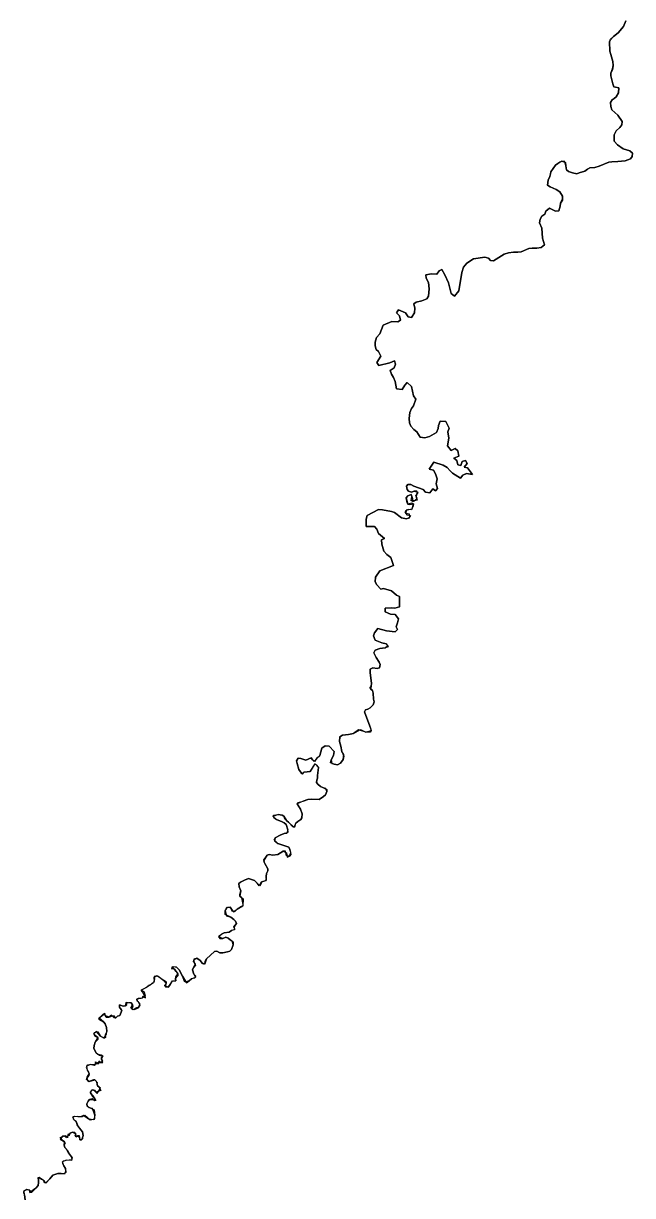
# Model space of a CAD drawing. Extents: x -74 to -34.8, y -33.8 to 5.3.
# Drawn here: x -47.018 to -46.418, y -3.552 to -2.397 of the extents above; entities that cross this region are included whole.
import ezdxf

# ---------------------------------------------------------------- set-up
doc = ezdxf.new("R2010")
doc.units = 0
doc.header["$LTSCALE"] = 2
doc.layers.add('UFEBRASIL', color=7, linetype='Continuous')

msp = doc.modelspace()

# ---------------------------------------------------------------- linework, layer by layer
at = {"layer": 'UFEBRASIL'}
for points in [[(-46.4249, -2.394), (-46.427, -2.3996), (-46.4323, -2.4059), (-46.437, -2.4096), (-46.4401, -2.4128), (-46.4409, -2.4148), (-46.4406, -2.4242), (-46.4396, -2.4273), (-46.4376, -2.4341), (-46.4372, -2.4381), (-46.4381, -2.4425), (-46.4397, -2.4457), (-46.4397, -2.4484), (-46.4376, -2.4563), (-46.4367, -2.4591), (-46.4319, -2.4603), (-46.4321, -2.4652), (-46.4343, -2.4689), (-46.4365, -2.4706), (-46.4383, -2.4721), (-46.4399, -2.4746), (-46.4398, -2.4786), (-46.4386, -2.4818), (-46.4327, -2.487), (-46.4286, -2.4935), (-46.4288, -2.4966), (-46.4309, -2.4992), (-46.4344, -2.5026), (-46.4363, -2.5066), (-46.4362, -2.5126), (-46.4332, -2.5164), (-46.4276, -2.5204), (-46.421, -2.5222), (-46.4182, -2.5246), (-46.4187, -2.528), (-46.4202, -2.5302), (-46.4255, -2.5322), (-46.4326, -2.5328), (-46.4386, -2.5331), (-46.4415, -2.5336), (-46.4512, -2.5375), (-46.4554, -2.5388), (-46.4603, -2.539), (-46.4625, -2.5402), (-46.4654, -2.5423), (-46.4708, -2.5438), (-46.4731, -2.5449), (-46.4775, -2.544), (-46.4812, -2.5428), (-46.4832, -2.5409), (-46.484, -2.537), (-46.4851, -2.5329), (-46.4879, -2.5326), (-46.4899, -2.5334), (-46.4919, -2.5349), (-46.4943, -2.5365), (-46.4986, -2.5429), (-46.499, -2.5449), (-46.4997, -2.5476), (-46.5015, -2.5511), (-46.5019, -2.556), (-46.4994, -2.5577), (-46.4936, -2.5604), (-46.4898, -2.5627), (-46.4874, -2.5671), (-46.4872, -2.5708), (-46.4893, -2.5739), (-46.4894, -2.5768), (-46.4908, -2.5814), (-46.4941, -2.5818), (-46.5001, -2.5788), (-46.5037, -2.5819), (-46.5047, -2.5848), (-46.5077, -2.5868), (-46.5092, -2.5895), (-46.51, -2.5934), (-46.5077, -2.5985), (-46.5071, -2.6084), (-46.505, -2.6149), (-46.5083, -2.6175), (-46.5127, -2.6182), (-46.5173, -2.6182), (-46.5204, -2.6187), (-46.5279, -2.6218), (-46.5312, -2.6223), (-46.5355, -2.622), (-46.5404, -2.6228), (-46.5446, -2.6242), (-46.5552, -2.6308), (-46.5582, -2.6304), (-46.5603, -2.6282), (-46.5637, -2.627), (-46.5748, -2.6288), (-46.5814, -2.6329), (-46.5848, -2.637), (-46.5865, -2.6421), (-46.5893, -2.6602), (-46.5938, -2.6654), (-46.597, -2.663), (-46.5997, -2.6523), (-46.6031, -2.6445), (-46.606, -2.6391), (-46.6088, -2.6405), (-46.6111, -2.6438), (-46.6165, -2.6435), (-46.6219, -2.6445), (-46.6217, -2.6478), (-46.6194, -2.6519), (-46.6186, -2.6582), (-46.6194, -2.6655), (-46.6211, -2.6681), (-46.6257, -2.6702), (-46.6313, -2.6713), (-46.6338, -2.6731), (-46.6327, -2.6772), (-46.633, -2.682), (-46.636, -2.6864), (-46.6392, -2.6858), (-46.642, -2.682), (-46.649, -2.6791), (-46.6507, -2.6821), (-46.648, -2.6848), (-46.647, -2.6891), (-46.6495, -2.6907), (-46.6553, -2.6905), (-46.6639, -2.6942), (-46.6672, -2.7026), (-46.6704, -2.7064), (-46.6719, -2.711), (-46.6718, -2.7146), (-46.6707, -2.718), (-46.6684, -2.7199), (-46.6664, -2.7247), (-46.6702, -2.7308), (-46.6681, -2.734), (-46.6573, -2.7312), (-46.6529, -2.7294), (-46.6517, -2.7327), (-46.653, -2.7362), (-46.6571, -2.7389), (-46.6559, -2.7425), (-46.6537, -2.7456), (-46.652, -2.7495), (-46.6509, -2.757), (-46.6454, -2.7576), (-46.6426, -2.7532), (-46.6403, -2.7505), (-46.6359, -2.7546), (-46.6341, -2.7637), (-46.6319, -2.7671), (-46.6341, -2.7737), (-46.6361, -2.7761), (-46.6376, -2.7803), (-46.6383, -2.7862), (-46.6379, -2.7903), (-46.6366, -2.7937), (-46.6339, -2.7969), (-46.6309, -2.7993), (-46.6274, -2.8044), (-46.6228, -2.8052), (-46.6183, -2.8038), (-46.6114, -2.7998), (-46.6097, -2.7961), (-46.6094, -2.793), (-46.6078, -2.7887), (-46.6023, -2.7892), (-46.599, -2.7957), (-46.6001, -2.7992), (-46.5994, -2.8055), (-46.6006, -2.8131), (-46.5971, -2.8176), (-46.5931, -2.8157), (-46.5904, -2.8181), (-46.5894, -2.8231), (-46.5943, -2.8252), (-46.5915, -2.8275), (-46.5905, -2.8318), (-46.5876, -2.8324), (-46.5861, -2.8284), (-46.583, -2.8275), (-46.5811, -2.8304), (-46.5843, -2.8339), (-46.5808, -2.8346), (-46.5758, -2.8414), (-46.5818, -2.8403), (-46.5854, -2.842), (-46.5879, -2.8449), (-46.5955, -2.84), (-46.5981, -2.8377), (-46.6008, -2.8344), (-46.6048, -2.8321), (-46.6139, -2.829), (-46.6185, -2.8359), (-46.6145, -2.8371), (-46.6123, -2.8407), (-46.6106, -2.8455), (-46.6116, -2.8506), (-46.6104, -2.855), (-46.6123, -2.8575), (-46.615, -2.8554), (-46.6181, -2.8593), (-46.6222, -2.8586), (-46.6247, -2.8561), (-46.6338, -2.8527), (-46.6367, -2.8512), (-46.6396, -2.8512), (-46.6409, -2.8528), (-46.6402, -2.8562), (-46.6389, -2.8578), (-46.6359, -2.8587), (-46.6333, -2.8577), (-46.6297, -2.8586), (-46.631, -2.8607), (-46.6313, -2.8636), (-46.6305, -2.8666), (-46.633, -2.8671), (-46.6364, -2.8671), (-46.6356, -2.863), (-46.6363, -2.8611), (-46.6398, -2.8623), (-46.6413, -2.8643), (-46.6395, -2.8705), (-46.6381, -2.8709), (-46.6342, -2.8701), (-46.6344, -2.8721), (-46.6361, -2.876), (-46.6388, -2.8758), (-46.6414, -2.8763), (-46.6415, -2.8798), (-46.6406, -2.8809), (-46.6369, -2.8816), (-46.6389, -2.8846), (-46.6411, -2.885), (-46.6458, -2.8839), (-46.6527, -2.8788), (-46.6556, -2.8777), (-46.6647, -2.876), (-46.6686, -2.8758), (-46.6741, -2.8788), (-46.6796, -2.8817), (-46.6806, -2.8852), (-46.6807, -2.8925), (-46.6726, -2.8927), (-46.6701, -2.8953), (-46.6687, -2.8993), (-46.6626, -2.9043), (-46.6656, -2.9056), (-46.6652, -2.9099), (-46.6632, -2.9167), (-46.6605, -2.9203), (-46.6564, -2.9232), (-46.6538, -2.9311), (-46.6673, -2.9361), (-46.6714, -2.9425), (-46.6717, -2.9471), (-46.6702, -2.95), (-46.6663, -2.9543), (-46.6635, -2.9535), (-46.6557, -2.9558), (-46.6507, -2.9603), (-46.648, -2.9617), (-46.6479, -2.9717), (-46.6526, -2.9731), (-46.6556, -2.9727), (-46.6619, -2.9731), (-46.662, -2.9767), (-46.6567, -2.9791), (-46.6521, -2.9792), (-46.649, -2.9835), (-46.6497, -2.9874), (-46.6511, -2.9914), (-46.6498, -2.9942), (-46.6521, -2.9965), (-46.6608, -2.9955), (-46.6692, -2.9932), (-46.6726, -2.9972), (-46.6734, -3.0003), (-46.6719, -3.0046), (-46.6653, -3.0071), (-46.6611, -3.0083), (-46.6592, -3.0112), (-46.6619, -3.0121), (-46.6674, -3.0127), (-46.6717, -3.0144), (-46.673, -3.0169), (-46.6709, -3.0217), (-46.6678, -3.0262), (-46.667, -3.0287), (-46.6677, -3.032), (-46.6699, -3.0326), (-46.6741, -3.032), (-46.6769, -3.0331), (-46.6769, -3.0367), (-46.6756, -3.047), (-46.6759, -3.0502), (-46.6763, -3.0528), (-46.6745, -3.0541), (-46.6737, -3.0567), (-46.6735, -3.0626), (-46.6728, -3.0655), (-46.6739, -3.0682), (-46.6769, -3.0712), (-46.6791, -3.0725), (-46.6815, -3.0732), (-46.6822, -3.0752), (-46.6772, -3.0892), (-46.6758, -3.0937), (-46.6768, -3.0952), (-46.6812, -3.0954), (-46.6882, -3.0929), (-46.6932, -3.0966), (-46.698, -3.0975), (-46.704, -3.0982), (-46.7067, -3.0999), (-46.7069, -3.1043), (-46.7056, -3.109), (-46.7048, -3.1142), (-46.7027, -3.1188), (-46.7034, -3.1221), (-46.706, -3.1258), (-46.7088, -3.1273), (-46.7122, -3.1269), (-46.716, -3.1254), (-46.7152, -3.1226), (-46.713, -3.1182), (-46.7121, -3.1142), (-46.7172, -3.1091), (-46.7211, -3.1087), (-46.7244, -3.111), (-46.7265, -3.1182), (-46.7297, -3.1216), (-46.7318, -3.1242), (-46.7337, -3.1224), (-46.735, -3.1204), (-46.7401, -3.1229), (-46.7452, -3.1211), (-46.7478, -3.1209), (-46.7493, -3.1235), (-46.7488, -3.1263), (-46.7472, -3.132), (-46.7453, -3.1345), (-46.7436, -3.1365), (-46.7417, -3.1348), (-46.736, -3.134), (-46.7308, -3.1266), (-46.7299, -3.1275), (-46.7278, -3.13), (-46.7286, -3.138), (-46.7285, -3.1407), (-46.7294, -3.1425), (-46.7295, -3.1448), (-46.7283, -3.1464), (-46.7258, -3.1488), (-46.7227, -3.1501), (-46.7196, -3.1518), (-46.7196, -3.1539), (-46.7207, -3.157), (-46.7229, -3.1587), (-46.727, -3.1616), (-46.7342, -3.1613), (-46.7383, -3.1615), (-46.7428, -3.1633), (-46.7488, -3.1658), (-46.7484, -3.1667), (-46.7453, -3.1713), (-46.7437, -3.1758), (-46.7441, -3.1796), (-46.745, -3.1814), (-46.7481, -3.1833), (-46.7501, -3.1848), (-46.7519, -3.189), (-46.753, -3.1886), (-46.7572, -3.1839), (-46.7605, -3.1812), (-46.7617, -3.178), (-46.7636, -3.177), (-46.7674, -3.1763), (-46.7723, -3.1783), (-46.7718, -3.1793), (-46.7691, -3.1812), (-46.7636, -3.1836), (-46.7614, -3.1846), (-46.7597, -3.1864), (-46.7578, -3.1914), (-46.7589, -3.195), (-46.7616, -3.195), (-46.7656, -3.1968), (-46.7703, -3.1994), (-46.7711, -3.2025), (-46.7676, -3.2049), (-46.7598, -3.2077), (-46.757, -3.2087), (-46.7558, -3.2108), (-46.7548, -3.2157), (-46.7563, -3.2176), (-46.7592, -3.217), (-46.7602, -3.2126), (-46.7626, -3.2125), (-46.7678, -3.2159), (-46.7728, -3.2164), (-46.7763, -3.2157), (-46.7784, -3.2166), (-46.7797, -3.2184), (-46.7819, -3.2223), (-46.7807, -3.2248), (-46.7777, -3.2299), (-46.7776, -3.232), (-46.7789, -3.2345), (-46.7793, -3.2374), (-46.7795, -3.2418), (-46.7842, -3.2431), (-46.7863, -3.2466), (-46.7882, -3.2442), (-46.7908, -3.2413), (-46.7965, -3.2396), (-46.8005, -3.241), (-46.8046, -3.243), (-46.8062, -3.2445), (-46.8058, -3.2476), (-46.8042, -3.2517), (-46.8053, -3.2569), (-46.8031, -3.2587), (-46.802, -3.2596), (-46.8022, -3.2664), (-46.8035, -3.2671), (-46.8079, -3.2697), (-46.8106, -3.2723), (-46.8126, -3.2717), (-46.8134, -3.2698), (-46.8147, -3.2676), (-46.8185, -3.2687), (-46.8197, -3.2713), (-46.8183, -3.2762), (-46.8141, -3.2777), (-46.8111, -3.2799), (-46.8093, -3.2815), (-46.8086, -3.2837), (-46.8098, -3.2854), (-46.8109, -3.2879), (-46.8105, -3.2902), (-46.8133, -3.2909), (-46.8156, -3.2925), (-46.8206, -3.2931), (-46.8231, -3.2944), (-46.826, -3.2973), (-46.825, -3.2985), (-46.8221, -3.2986), (-46.819, -3.2974), (-46.8168, -3.2983), (-46.8148, -3.3001), (-46.8117, -3.3019), (-46.8117, -3.3048), (-46.8134, -3.3095), (-46.8152, -3.3111), (-46.8174, -3.3118), (-46.822, -3.3129), (-46.8248, -3.3127), (-46.828, -3.3112), (-46.8302, -3.3114), (-46.8381, -3.3188), (-46.8392, -3.3225), (-46.84, -3.3241), (-46.8421, -3.3233), (-46.8444, -3.3204), (-46.8477, -3.3179), (-46.8505, -3.32), (-46.8502, -3.3226), (-46.849, -3.3249), (-46.8507, -3.3272), (-46.8517, -3.3294), (-46.8504, -3.3339), (-46.849, -3.3368), (-46.8499, -3.3377), (-46.8528, -3.3383), (-46.855, -3.3402), (-46.8595, -3.3417), (-46.8616, -3.3357), (-46.865, -3.3296), (-46.8676, -3.3268), (-46.872, -3.3267), (-46.8726, -3.3286), (-46.8701, -3.3282), (-46.8691, -3.329), (-46.8678, -3.331), (-46.866, -3.3343), (-46.8686, -3.3377), (-46.8683, -3.3405), (-46.8697, -3.3407), (-46.8723, -3.341), (-46.8745, -3.345), (-46.8758, -3.3466), (-46.8793, -3.345), (-46.8778, -3.3434), (-46.8775, -3.3416), (-46.8801, -3.34), (-46.887, -3.3354), (-46.8895, -3.337), (-46.8892, -3.3386), (-46.8903, -3.3424), (-46.8933, -3.3442), (-46.8959, -3.3459), (-46.8973, -3.3469), (-46.9023, -3.3497), (-46.9003, -3.3505), (-46.8996, -3.3513), (-46.8985, -3.3556), (-46.8994, -3.3564), (-46.901, -3.3571), (-46.9027, -3.3578), (-46.9067, -3.3584), (-46.9065, -3.3601), (-46.9052, -3.3607), (-46.9038, -3.3644), (-46.9054, -3.3669), (-46.9069, -3.367), (-46.9105, -3.369), (-46.9125, -3.3669), (-46.9109, -3.364), (-46.9124, -3.362), (-46.9143, -3.362), (-46.9174, -3.3626), (-46.9181, -3.3651), (-46.9201, -3.3653), (-46.9236, -3.3641), (-46.9238, -3.3662), (-46.9227, -3.3674), (-46.9215, -3.3696), (-46.9233, -3.3746), (-46.9256, -3.3751), (-46.9277, -3.3771), (-46.929, -3.3768), (-46.9315, -3.3742), (-46.9343, -3.3762), (-46.9379, -3.3744), (-46.9383, -3.3727), (-46.9398, -3.3731), (-46.9424, -3.3758), (-46.9446, -3.3782), (-46.9393, -3.3812), (-46.9378, -3.3827), (-46.9366, -3.3864), (-46.9362, -3.3904), (-46.9379, -3.3937), (-46.9375, -3.3962), (-46.939, -3.3968), (-46.9403, -3.3962), (-46.9425, -3.3948), (-46.9464, -3.3904), (-46.949, -3.3927), (-46.9485, -3.3941), (-46.9452, -3.3962), (-46.9452, -3.3982), (-46.9477, -3.4008), (-46.9487, -3.404), (-46.9489, -3.4069), (-46.9469, -3.4112), (-46.9436, -3.4137), (-46.9403, -3.4146), (-46.9416, -3.4161), (-46.941, -3.4178), (-46.9405, -3.4192), (-46.942, -3.4208), (-46.9442, -3.4195), (-46.9441, -3.4219), (-46.9467, -3.4211), (-46.9476, -3.4203), (-46.9475, -3.422), (-46.9488, -3.4237), (-46.9526, -3.4227), (-46.956, -3.4243), (-46.9565, -3.4259), (-46.9554, -3.4283), (-46.9535, -3.432), (-46.954, -3.4336), (-46.9559, -3.4362), (-46.9554, -3.4386), (-46.9537, -3.4396), (-46.9481, -3.4379), (-46.9466, -3.4392), (-46.9458, -3.4422), (-46.9453, -3.444), (-46.9441, -3.4447), (-46.9423, -3.4483), (-46.9471, -3.4501), (-46.9478, -3.4484), (-46.9517, -3.4482), (-46.9523, -3.4511), (-46.9488, -3.4554), (-46.9472, -3.4582), (-46.9484, -3.4587), (-46.9508, -3.4566), (-46.9532, -3.4574), (-46.9547, -3.4588), (-46.9561, -3.4617), (-46.9557, -3.4638), (-46.9519, -3.466), (-46.9487, -3.4675), (-46.9482, -3.4726), (-46.949, -3.4774), (-46.9542, -3.4768), (-46.9593, -3.4732), (-46.9621, -3.4745), (-46.9649, -3.474), (-46.9698, -3.4744), (-46.9695, -3.4764), (-46.9665, -3.4789), (-46.9661, -3.4801), (-46.9645, -3.4839), (-46.962, -3.4871), (-46.9601, -3.4893), (-46.9594, -3.4928), (-46.9612, -3.497), (-46.9628, -3.497), (-46.9628, -3.4952), (-46.9652, -3.4935), (-46.9675, -3.4931), (-46.9667, -3.491), (-46.9677, -3.49), (-46.9701, -3.4896), (-46.9724, -3.4909), (-46.9737, -3.4914), (-46.9747, -3.4918), (-46.9751, -3.495), (-46.9766, -3.4931), (-46.98, -3.4936), (-46.9823, -3.4963), (-46.9779, -3.4989), (-46.9774, -3.5002), (-46.9782, -3.5023), (-46.9776, -3.5045), (-46.975, -3.5075), (-46.9731, -3.5112), (-46.9703, -3.5149), (-46.9711, -3.5173), (-46.9763, -3.5171), (-46.98, -3.5189), (-46.98, -3.5204), (-46.9785, -3.5227), (-46.977, -3.5252), (-46.9766, -3.5292), (-46.979, -3.5306), (-46.9812, -3.5301), (-46.9846, -3.5301), (-46.9894, -3.5318), (-46.9923, -3.5355), (-46.9965, -3.5397), (-46.998, -3.5375), (-47.0007, -3.5359), (-47.0028, -3.5341), (-47.0041, -3.5346), (-47.0037, -3.539), (-47.004, -3.5421), (-47.0063, -3.5448), (-47.012, -3.5489), (-47.012, -3.5467), (-47.0152, -3.546), (-47.0182, -3.5479), (-47.0184, -3.5494), (-47.0172, -3.5514), (-47.0167, -3.5561)], [(-47.0167, -3.5561), (-47.0172, -3.5514), (-47.0177, -3.5475), (-47.0152, -3.546), (-47.012, -3.5467), (-47.012, -3.5489), (-47.0102, -3.5487), (-47.0063, -3.5448), (-47.004, -3.5421), (-47.0037, -3.539), (-47.0028, -3.5341), (-47.0007, -3.5359), (-46.999, -3.5366), (-46.998, -3.5391), (-46.9957, -3.5388), (-46.9923, -3.5355), (-46.9894, -3.5318), (-46.9846, -3.5301), (-46.9812, -3.5301), (-46.9773, -3.5304), (-46.9766, -3.5276), (-46.977, -3.5252), (-46.9785, -3.5227), (-46.98, -3.5189), (-46.9788, -3.5179), (-46.9763, -3.5171), (-46.9703, -3.5165), (-46.9709, -3.5137), (-46.9739, -3.5099), (-46.9759, -3.5062), (-46.9776, -3.5045), (-46.9782, -3.5023), (-46.9779, -3.4989), (-46.9791, -3.4981), (-46.9822, -3.4947), (-46.9781, -3.493), (-46.9762, -3.4946), (-46.9745, -3.4932), (-46.9729, -3.4925), (-46.9722, -3.4906), (-46.972, -3.49), (-46.9701, -3.4896), (-46.9667, -3.491), (-46.9675, -3.4931), (-46.9662, -3.494), (-46.9648, -3.4927), (-46.9634, -3.4928), (-46.9628, -3.497), (-46.9612, -3.497), (-46.9599, -3.4956), (-46.9594, -3.4928), (-46.9601, -3.4893), (-46.962, -3.4871), (-46.9655, -3.4823), (-46.9665, -3.4789), (-46.968, -3.4781), (-46.9698, -3.4748), (-46.9682, -3.4736), (-46.9649, -3.474), (-46.9602, -3.474), (-46.9579, -3.4728), (-46.9528, -3.4772), (-46.948, -3.4764), (-46.9482, -3.4726), (-46.9502, -3.4663), (-46.9535, -3.4656), (-46.9557, -3.4638), (-46.9561, -3.4617), (-46.9547, -3.4588), (-46.9532, -3.4574), (-46.9493, -3.4575), (-46.9477, -3.4569), (-46.9501, -3.4544), (-46.9527, -3.45), (-46.9501, -3.4475), (-46.9471, -3.4501), (-46.9458, -3.4515), (-46.9425, -3.4463), (-46.9453, -3.444), (-46.9458, -3.4422), (-46.9454, -3.4409), (-46.9481, -3.4379), (-46.9494, -3.438), (-46.9537, -3.4396), (-46.9563, -3.4375), (-46.9556, -3.4354), (-46.9535, -3.432), (-46.9541, -3.4304), (-46.9554, -3.4283), (-46.956, -3.4243), (-46.9548, -3.4231), (-46.9526, -3.4227), (-46.9473, -3.4226), (-46.9471, -3.4202), (-46.9464, -3.4222), (-46.9441, -3.4219), (-46.9448, -3.4205), (-46.9427, -3.4207), (-46.9401, -3.4207), (-46.9416, -3.4176), (-46.9416, -3.4161), (-46.9403, -3.4146), (-46.9419, -3.4136), (-46.9452, -3.4129), (-46.9469, -3.4112), (-46.9489, -3.4069), (-46.9487, -3.404), (-46.9477, -3.4008), (-46.9452, -3.3962), (-46.9466, -3.395), (-46.949, -3.3927), (-46.9483, -3.3913), (-46.9452, -3.3904), (-46.9425, -3.3948), (-46.939, -3.3968), (-46.9381, -3.395), (-46.9369, -3.3935), (-46.9365, -3.3926), (-46.9362, -3.3904), (-46.9366, -3.3864), (-46.9378, -3.3827), (-46.9393, -3.3812), (-46.9441, -3.3769), (-46.9424, -3.3758), (-46.9383, -3.3727), (-46.9383, -3.3745), (-46.937, -3.376), (-46.9343, -3.3762), (-46.9296, -3.3746), (-46.9277, -3.3771), (-46.9256, -3.3751), (-46.9233, -3.3746), (-46.9227, -3.373), (-46.9215, -3.3696), (-46.9238, -3.3662), (-46.9236, -3.3641), (-46.9201, -3.3653), (-46.9181, -3.3651), (-46.9166, -3.3639), (-46.9171, -3.3614), (-46.9124, -3.362), (-46.9109, -3.364), (-46.9105, -3.3653), (-46.9115, -3.3682), (-46.909, -3.3687), (-46.9054, -3.3669), (-46.9038, -3.3644), (-46.9038, -3.3627), (-46.9065, -3.3601), (-46.9067, -3.3584), (-46.905, -3.3576), (-46.901, -3.3571), (-46.9003, -3.3552), (-46.8994, -3.3564), (-46.8982, -3.3571), (-46.8995, -3.3543), (-46.9012, -3.3513), (-46.9023, -3.3497), (-46.9008, -3.3486), (-46.8959, -3.3459), (-46.8952, -3.3446), (-46.8933, -3.3442), (-46.8892, -3.3408), (-46.8895, -3.337), (-46.8888, -3.3354), (-46.8855, -3.3356), (-46.8801, -3.34), (-46.8778, -3.3434), (-46.8792, -3.3455), (-46.878, -3.3462), (-46.8758, -3.3466), (-46.8745, -3.345), (-46.8715, -3.3405), (-46.8683, -3.3405), (-46.8685, -3.3386), (-46.8682, -3.3365), (-46.8658, -3.3331), (-46.8678, -3.331), (-46.8701, -3.3282), (-46.872, -3.3267), (-46.8707, -3.3262), (-46.8676, -3.3268), (-46.865, -3.3296), (-46.8616, -3.3357), (-46.8576, -3.3422), (-46.855, -3.3402), (-46.8528, -3.3383), (-46.849, -3.3368), (-46.8485, -3.3356), (-46.8504, -3.3339), (-46.8517, -3.3294), (-46.8507, -3.3272), (-46.849, -3.3237), (-46.851, -3.3213), (-46.8497, -3.3184), (-46.8477, -3.3179), (-46.8444, -3.3204), (-46.8421, -3.3233), (-46.8392, -3.3225), (-46.8395, -3.321), (-46.8381, -3.3188), (-46.8302, -3.3114), (-46.828, -3.3112), (-46.8248, -3.3127), (-46.822, -3.3129), (-46.8174, -3.3118), (-46.8152, -3.3111), (-46.8134, -3.3095), (-46.8117, -3.3048), (-46.8126, -3.3008), (-46.8148, -3.3001), (-46.8168, -3.2983), (-46.819, -3.2974), (-46.8221, -3.2986), (-46.826, -3.2973), (-46.8256, -3.2959), (-46.8231, -3.2944), (-46.8206, -3.2931), (-46.8156, -3.2925), (-46.8133, -3.2909), (-46.81, -3.2893), (-46.8112, -3.2871), (-46.8098, -3.2854), (-46.8086, -3.2837), (-46.8093, -3.2815), (-46.8111, -3.2799), (-46.8141, -3.2777), (-46.8195, -3.2751), (-46.8197, -3.2713), (-46.8172, -3.2676), (-46.8147, -3.2676), (-46.8134, -3.2698), (-46.8115, -3.2723), (-46.8097, -3.2711), (-46.8079, -3.2697), (-46.8022, -3.2664), (-46.802, -3.2651), (-46.8031, -3.2587), (-46.8053, -3.2569), (-46.8052, -3.2551), (-46.8042, -3.2517), (-46.8058, -3.2476), (-46.8062, -3.2445), (-46.8046, -3.243), (-46.8005, -3.241), (-46.7965, -3.2396), (-46.7908, -3.2413), (-46.7882, -3.2442), (-46.785, -3.2466), (-46.7833, -3.2423), (-46.7789, -3.241), (-46.7793, -3.2374), (-46.7789, -3.2345), (-46.7776, -3.232), (-46.7777, -3.2299), (-46.7807, -3.2248), (-46.7814, -3.2212), (-46.7797, -3.2184), (-46.7784, -3.2166), (-46.7763, -3.2157), (-46.7728, -3.2164), (-46.7678, -3.2159), (-46.7626, -3.2125), (-46.7593, -3.2142), (-46.7584, -3.2183), (-46.7563, -3.2176), (-46.7548, -3.2137), (-46.7558, -3.2108), (-46.757, -3.2087), (-46.7598, -3.2077), (-46.7676, -3.2049), (-46.7712, -3.2015), (-46.7703, -3.1994), (-46.7656, -3.1968), (-46.7616, -3.195), (-46.7577, -3.1938), (-46.7578, -3.1914), (-46.7597, -3.1864), (-46.7614, -3.1846), (-46.7636, -3.1836), (-46.7691, -3.1812), (-46.7723, -3.1783), (-46.7719, -3.1772), (-46.7674, -3.1763), (-46.7636, -3.177), (-46.7617, -3.178), (-46.7591, -3.1824), (-46.7572, -3.1839), (-46.7519, -3.189), (-46.7509, -3.1885), (-46.7501, -3.1848), (-46.7481, -3.1833), (-46.745, -3.1814), (-46.7441, -3.1796), (-46.7437, -3.1758), (-46.7453, -3.1713), (-46.7488, -3.1658), (-46.7479, -3.1646), (-46.7428, -3.1633), (-46.7383, -3.1615), (-46.7342, -3.1613), (-46.7309, -3.1614), (-46.727, -3.1616), (-46.7229, -3.1587), (-46.7207, -3.157), (-46.7196, -3.1539), (-46.7206, -3.1508), (-46.7227, -3.1501), (-46.7258, -3.1488), (-46.7283, -3.1464), (-46.7295, -3.1448), (-46.7294, -3.1425), (-46.7285, -3.1407), (-46.7286, -3.138), (-46.7278, -3.13), (-46.7308, -3.1266), (-46.732, -3.1276), (-46.736, -3.134), (-46.7417, -3.1348), (-46.7442, -3.1365), (-46.7453, -3.1345), (-46.7472, -3.132), (-46.7488, -3.1263), (-46.7493, -3.1235), (-46.7478, -3.1209), (-46.7452, -3.1211), (-46.7401, -3.1229), (-46.735, -3.1204), (-46.7337, -3.1224), (-46.7308, -3.1238), (-46.729, -3.1206), (-46.7265, -3.1182), (-46.7244, -3.111), (-46.7211, -3.1087), (-46.7172, -3.1091), (-46.7121, -3.1142), (-46.713, -3.1182), (-46.7152, -3.1226), (-46.7147, -3.1261), (-46.7122, -3.1269), (-46.7088, -3.1273), (-46.706, -3.1258), (-46.7034, -3.1221), (-46.7028, -3.1172), (-46.7048, -3.1142), (-46.7056, -3.109), (-46.7069, -3.1043), (-46.7067, -3.0999), (-46.704, -3.0982), (-46.698, -3.0975), (-46.6932, -3.0966), (-46.6862, -3.0927), (-46.6812, -3.0954), (-46.6758, -3.0937), (-46.6757, -3.0925), (-46.6772, -3.0892), (-46.6822, -3.0752), (-46.6815, -3.0732), (-46.6791, -3.0725), (-46.6769, -3.0712), (-46.6739, -3.0682), (-46.6728, -3.0655), (-46.6735, -3.0626), (-46.6737, -3.0567), (-46.6745, -3.0541), (-46.677, -3.0519), (-46.6759, -3.0502), (-46.6756, -3.047), (-46.6769, -3.0367), (-46.6769, -3.0331), (-46.6741, -3.032), (-46.6699, -3.0326), (-46.6677, -3.032), (-46.667, -3.0287), (-46.6678, -3.0262), (-46.6709, -3.0217), (-46.673, -3.0169), (-46.6717, -3.0144), (-46.6674, -3.0127), (-46.6619, -3.0121), (-46.6593, -3.0098), (-46.6611, -3.0083), (-46.6653, -3.0071), (-46.6719, -3.0046), (-46.6734, -3.0003), (-46.6726, -2.9972), (-46.6692, -2.9932), (-46.6608, -2.9955), (-46.6521, -2.9965), (-46.6498, -2.9942), (-46.6511, -2.9914), (-46.6497, -2.9874), (-46.649, -2.9835), (-46.6521, -2.9792), (-46.6567, -2.9791), (-46.662, -2.9767), (-46.6619, -2.9731), (-46.6556, -2.9727), (-46.6526, -2.9731), (-46.6479, -2.9717), (-46.648, -2.9617), (-46.6507, -2.9603), (-46.6557, -2.9558), (-46.6635, -2.9535), (-46.6663, -2.9543), (-46.6702, -2.95), (-46.6717, -2.9471), (-46.6714, -2.9425), (-46.6673, -2.9361), (-46.6538, -2.9311), (-46.6564, -2.9232), (-46.6605, -2.9203), (-46.6632, -2.9167), (-46.6652, -2.9099), (-46.6656, -2.9056), (-46.6626, -2.9043), (-46.6687, -2.8993), (-46.6701, -2.8953), (-46.6726, -2.8927), (-46.6807, -2.8925), (-46.6806, -2.8852), (-46.6796, -2.8817), (-46.6741, -2.8788), (-46.6686, -2.8758), (-46.6647, -2.876), (-46.6556, -2.8777), (-46.6527, -2.8788), (-46.6458, -2.8839), (-46.6411, -2.885), (-46.6376, -2.8832), (-46.6379, -2.8804), (-46.6415, -2.8798), (-46.6423, -2.8784), (-46.6414, -2.8763), (-46.6388, -2.8758), (-46.6354, -2.8751), (-46.6342, -2.8701), (-46.6358, -2.8696), (-46.6395, -2.8705), (-46.6404, -2.8692), (-46.6413, -2.8643), (-46.6398, -2.8623), (-46.6363, -2.8611), (-46.6352, -2.8649), (-46.6352, -2.8679), (-46.633, -2.8671), (-46.6304, -2.8646), (-46.6319, -2.8623), (-46.6297, -2.8596), (-46.6309, -2.8576), (-46.6333, -2.8577), (-46.6359, -2.8587), (-46.6389, -2.8578), (-46.6402, -2.8562), (-46.6409, -2.8528), (-46.6396, -2.8512), (-46.6367, -2.8512), (-46.6338, -2.8527), (-46.6247, -2.8561), (-46.6222, -2.8586), (-46.6181, -2.8593), (-46.615, -2.8554), (-46.6123, -2.8575), (-46.6104, -2.855), (-46.6116, -2.8506), (-46.6106, -2.8455), (-46.6123, -2.8407), (-46.6145, -2.8371), (-46.6185, -2.8359), (-46.6139, -2.829), (-46.6048, -2.8321), (-46.6008, -2.8344), (-46.5981, -2.8377), (-46.5955, -2.84), (-46.5879, -2.8449), (-46.5854, -2.842), (-46.5818, -2.8403), (-46.5758, -2.8414), (-46.5808, -2.8346), (-46.5843, -2.8339), (-46.5811, -2.8304), (-46.583, -2.8275), (-46.5861, -2.8284), (-46.5876, -2.8324), (-46.5905, -2.8318), (-46.5915, -2.8275), (-46.5943, -2.8252), (-46.5894, -2.8231), (-46.5904, -2.8181), (-46.5931, -2.8157), (-46.5971, -2.8176), (-46.6006, -2.8131), (-46.5994, -2.8055), (-46.6001, -2.7992), (-46.599, -2.7957), (-46.6023, -2.7892), (-46.6078, -2.7887), (-46.6094, -2.793), (-46.6097, -2.7961), (-46.6114, -2.7998), (-46.6183, -2.8038), (-46.6228, -2.8052), (-46.6274, -2.8044), (-46.6309, -2.7993), (-46.6339, -2.7969), (-46.6366, -2.7937), (-46.6379, -2.7903), (-46.6383, -2.7862), (-46.6376, -2.7803), (-46.6361, -2.7761), (-46.6341, -2.7737), (-46.6319, -2.7671), (-46.6341, -2.7637), (-46.6359, -2.7546), (-46.6403, -2.7505), (-46.6426, -2.7532), (-46.6454, -2.7576), (-46.6509, -2.757), (-46.652, -2.7495), (-46.6537, -2.7456), (-46.6559, -2.7425), (-46.6571, -2.7389), (-46.653, -2.7362), (-46.6517, -2.7327), (-46.6529, -2.7294), (-46.6573, -2.7312), (-46.6681, -2.734), (-46.6702, -2.7308), (-46.6664, -2.7247), (-46.6684, -2.7199), (-46.6707, -2.718), (-46.6718, -2.7146), (-46.6719, -2.711), (-46.6704, -2.7064), (-46.6672, -2.7026), (-46.6639, -2.6942), (-46.6553, -2.6905), (-46.6495, -2.6907), (-46.647, -2.6891), (-46.648, -2.6848), (-46.6507, -2.6821), (-46.649, -2.6791), (-46.642, -2.682), (-46.6392, -2.6858), (-46.636, -2.6864), (-46.633, -2.682), (-46.6327, -2.6772), (-46.6338, -2.6731), (-46.6313, -2.6713), (-46.6257, -2.6702), (-46.6211, -2.6681), (-46.6194, -2.6655), (-46.6186, -2.6582), (-46.6194, -2.6519), (-46.6217, -2.6478), (-46.6219, -2.6445), (-46.6165, -2.6435), (-46.6111, -2.6438), (-46.6088, -2.6405), (-46.606, -2.6391), (-46.6031, -2.6445), (-46.5997, -2.6523), (-46.597, -2.663), (-46.5938, -2.6654), (-46.5893, -2.6602), (-46.5865, -2.6421), (-46.5848, -2.637), (-46.5814, -2.6329), (-46.5748, -2.6288), (-46.5637, -2.627), (-46.5603, -2.6282), (-46.5582, -2.6304), (-46.5552, -2.6308), (-46.5446, -2.6242), (-46.5404, -2.6228), (-46.5355, -2.622), (-46.5312, -2.6223), (-46.5279, -2.6218), (-46.5204, -2.6187), (-46.5173, -2.6182), (-46.5127, -2.6182), (-46.5083, -2.6175), (-46.505, -2.6149), (-46.5071, -2.6084), (-46.5077, -2.5985), (-46.51, -2.5934), (-46.5092, -2.5895), (-46.5077, -2.5868), (-46.5047, -2.5848), (-46.5037, -2.5819), (-46.5001, -2.5788), (-46.4941, -2.5818), (-46.4908, -2.5814), (-46.4894, -2.5768), (-46.4893, -2.5739), (-46.4872, -2.5697), (-46.4874, -2.5671), (-46.4898, -2.5627), (-46.4936, -2.5604), (-46.4994, -2.5577), (-46.5019, -2.556), (-46.5015, -2.5511), (-46.4997, -2.5476), (-46.499, -2.5449), (-46.4986, -2.5429), (-46.4943, -2.5365), (-46.4919, -2.5349), (-46.4899, -2.5334), (-46.4879, -2.5326), (-46.4843, -2.5337), (-46.484, -2.537), (-46.4832, -2.5409), (-46.4812, -2.5428), (-46.4775, -2.544), (-46.4731, -2.5449), (-46.4708, -2.5438), (-46.4654, -2.5423), (-46.4625, -2.5402), (-46.4603, -2.539), (-46.4554, -2.5388), (-46.4512, -2.5375), (-46.4415, -2.5336), (-46.4386, -2.5331), (-46.4326, -2.5328), (-46.4255, -2.5322), (-46.4202, -2.5302), (-46.4187, -2.528), (-46.4182, -2.5246), (-46.421, -2.5222), (-46.4276, -2.5204), (-46.4332, -2.5164), (-46.4362, -2.5126), (-46.4363, -2.5066), (-46.4344, -2.5026), (-46.4309, -2.4992), (-46.4288, -2.4966), (-46.4286, -2.4935), (-46.4327, -2.487), (-46.4386, -2.4818), (-46.4398, -2.4786), (-46.4399, -2.4746), (-46.4383, -2.4721), (-46.4365, -2.4706), (-46.4343, -2.4689), (-46.4321, -2.4652), (-46.4319, -2.4603), (-46.4367, -2.4591), (-46.4376, -2.4563), (-46.4397, -2.4484), (-46.4397, -2.4457), (-46.4379, -2.4416), (-46.4372, -2.4381), (-46.4376, -2.4341), (-46.4396, -2.4273), (-46.4406, -2.4242), (-46.4409, -2.4148), (-46.4399, -2.4121), (-46.437, -2.4096), (-46.4323, -2.4059), (-46.427, -2.3996), (-46.4249, -2.394)]]:
    msp.add_lwpolyline(points, dxfattribs=at)

doc.saveas('drawing.dxf')
